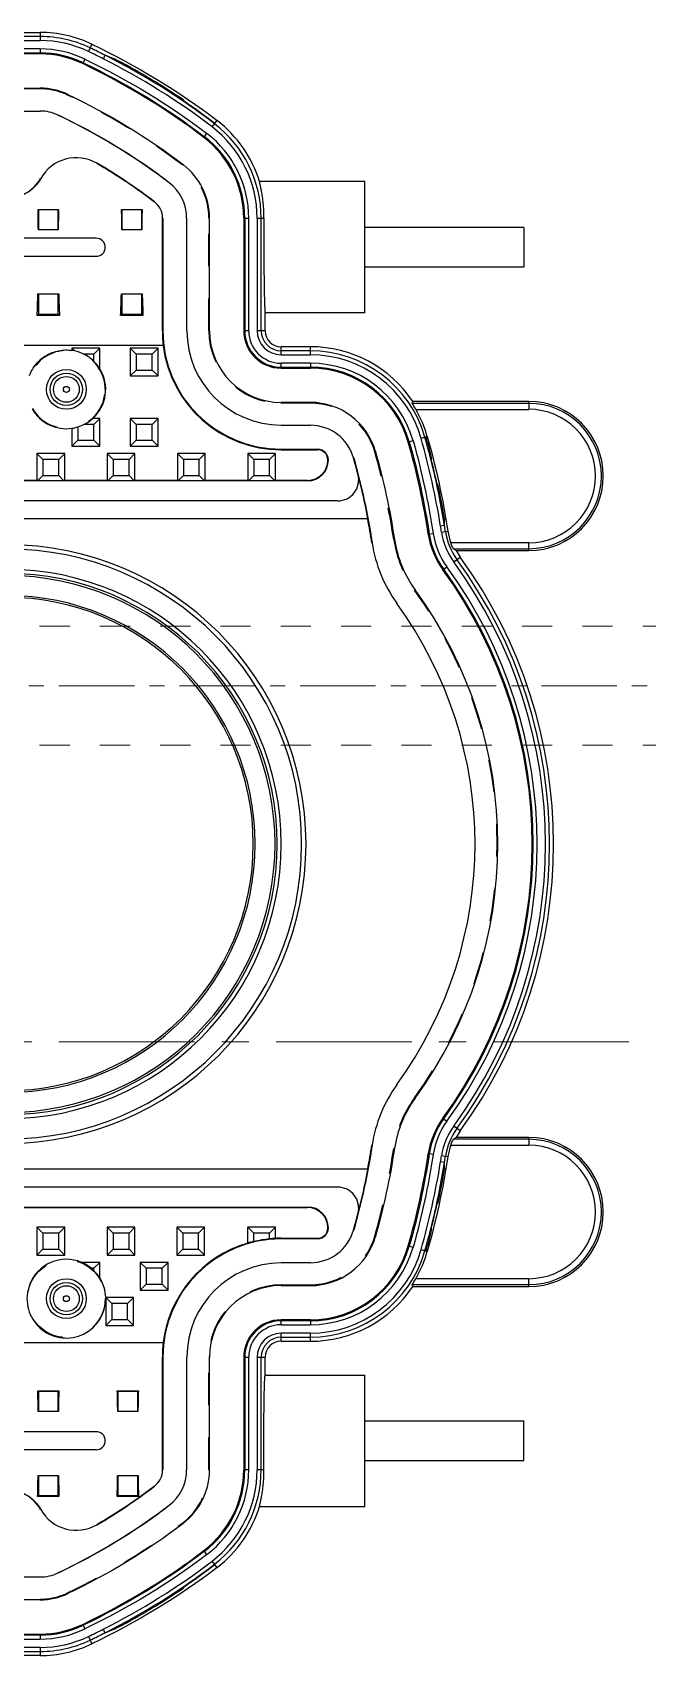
# Model space of a CAD drawing. Header units: millimetres. Extents: x -1495 to -116, y -3881 to 1305.
# Drawn here: x -627.4 to -596.3, y -1646.7 to -1564.7 of the extents above; entities that cross this region are included whole.
import ezdxf

# ---------------------------------------------------------------- set-up
doc = ezdxf.new("R2010")
doc.units = ezdxf.units.MM
doc.header["$LTSCALE"] = 16.335
doc.linetypes.add('CENTER', pattern=[0.6, 0.375, -0.075, 0.075, -0.075])
doc.linetypes.add('HIDDEN', pattern=[0.2, 0.1, -0.1])
doc.layers.get('0').update_dxf_attribs({"linetype": 'CONTINUOUS'})
doc.layers.add('center', color=1, linetype='CENTER', lineweight=9)
doc.layers.add('cool', color=153, linetype='HIDDEN', lineweight=9)
doc.layers.add('DEFAULT_2', color=8, linetype='HIDDEN')

msp = doc.modelspace()

# ---------------------------------------------------------------- linework, layer by layer
at = {"color": 7, "linetype": 'Continuous'}
for p, q in [((-665.844, -1564.69), (-626.963, -1564.69)), ((-626.963, -1564.69), (-626.963, -1565.097)), ((-626.963, -1564.896), (-665.844, -1564.896)), ((-665.844, -1565.097), (-626.963, -1565.097)), ((-626.963, -1565.523), (-665.844, -1565.523)), ((-626.963, -1565.523), (-626.963, -1565.773)), ((-624.348, -1565.286), (-624.525, -1565.653)), ((-665.844, -1565.724), (-626.963, -1565.724)), ((-626.963, -1565.773), (-665.844, -1565.773)), ((-624.71, -1566.037), (-624.819, -1566.262)), ((-623.688, -1565.842), (-623.779, -1566.022)), ((-665.844, -1567.504), (-626.963, -1567.504)), ((-626.963, -1567.504), (-626.963, -1567.539)), ((-625.569, -1567.821), (-625.585, -1567.853)), ((-665.844, -1568.654), (-626.962, -1568.661)), ((-626.962, -1568.647), (-626.962, -1568.661)), ((-619.745, -1568.135), (-619.722, -1568.1)), ((-626.065, -1568.851), (-626.071, -1568.864)), ((-618.278, -1569.462), (-618.03, -1569.139)), ((-618.69, -1569.996), (-618.538, -1569.798)), ((-626.943, -1572.055), (-626.929, -1572.063)), ((-624.098, -1571.278), (-624.109, -1571.296)), ((-619.765, -1571.394), (-619.744, -1571.366)), ((-620.449, -1572.282), (-620.44, -1572.271)), ((-610.569, -1572.227), (-615.876, -1572.227)), ((-610.569, -1578.86), (-610.569, -1572.227)), ((-627.059, -1573.656), (-627.074, -1573.641)), ((-627.059, -1573.656), (-627.059, -1574.655)), ((-626.054, -1573.656), (-627.059, -1573.656)), ((-626.054, -1573.656), (-626.04, -1573.641)), ((-626.054, -1574.655), (-626.054, -1573.656)), ((-622.838, -1573.656), (-622.853, -1573.641)), ((-622.838, -1573.656), (-622.838, -1574.655)), ((-621.833, -1573.656), (-622.838, -1573.656)), ((-621.833, -1573.656), (-621.819, -1573.641)), ((-621.833, -1574.655), (-621.833, -1573.656)), ((-621.191, -1573.246), (-621.183, -1573.236)), ((-620.781, -1574.072), (-620.771, -1574.072)), ((-620.771, -1574.072), (-620.771, -1579.765)), ((-619.565, -1574.074), (-619.565, -1579.765)), ((-619.565, -1574.074), (-619.551, -1574.074)), ((-618.443, -1574.076), (-618.408, -1574.076)), ((-618.408, -1579.765), (-618.408, -1574.076)), ((-616.678, -1574.079), (-616.678, -1579.765)), ((-616.678, -1574.079), (-616.428, -1574.079)), ((-616.629, -1574.079), (-616.629, -1579.765)), ((-616.428, -1579.765), (-616.428, -1574.079)), ((-616.001, -1574.081), (-616.001, -1579.765)), ((-616.001, -1574.081), (-615.657, -1574.081)), ((-615.8, -1579.765), (-615.8, -1574.081)), ((-602.529, -1574.539), (-610.569, -1574.539)), ((-602.529, -1574.539), (-602.529, -1576.549)), ((-624.137, -1575.087), (-650.769, -1575.087)), ((-626.054, -1574.655), (-627.059, -1574.655)), ((-624.137, -1575.082), (-624.137, -1575.087)), ((-621.833, -1574.655), (-622.838, -1574.655)), ((-624.137, -1576.006), (-650.769, -1576.006)), ((-624.137, -1576.001), (-624.137, -1576.006)), ((-602.529, -1576.549), (-610.569, -1576.549)), ((-627.084, -1577.895), (-626.03, -1577.895)), ((-627.059, -1577.92), (-627.084, -1577.895)), ((-627.059, -1577.92), (-627.059, -1578.925)), ((-626.054, -1577.92), (-627.059, -1577.92)), ((-626.054, -1577.92), (-626.03, -1577.895)), ((-626.054, -1578.925), (-626.054, -1577.92)), ((-622.863, -1577.895), (-621.809, -1577.895)), ((-622.838, -1577.92), (-622.863, -1577.895)), ((-622.838, -1577.92), (-622.838, -1578.925)), ((-621.833, -1577.92), (-622.838, -1577.92)), ((-621.833, -1577.92), (-621.809, -1577.895)), ((-621.833, -1578.925), (-621.833, -1577.92)), ((-627.059, -1578.925), (-627.12, -1578.986)), ((-625.993, -1578.986), (-627.12, -1578.986)), ((-627.059, -1578.925), (-626.054, -1578.925)), ((-626.054, -1578.925), (-625.993, -1578.986)), ((-622.838, -1578.925), (-622.899, -1578.986)), ((-621.772, -1578.986), (-622.899, -1578.986)), ((-622.838, -1578.925), (-621.833, -1578.925)), ((-621.833, -1578.925), (-621.772, -1578.986)), ((-615.594, -1579.765), (-615.594, -1578.86)), ((-610.569, -1578.86), (-615.594, -1578.86)), ((-620.771, -1579.765), (-620.793, -1579.765)), ((-619.551, -1579.765), (-619.565, -1579.765)), ((-618.408, -1579.765), (-618.443, -1579.765)), ((-616.428, -1579.765), (-616.678, -1579.765)), ((-615.594, -1579.765), (-616.001, -1579.765)), ((-650.769, -1580.485), (-620.756, -1580.485)), ((-625.359, -1580.64), (-625.359, -1580.753)), ((-623.952, -1580.64), (-625.359, -1580.64)), ((-625.215, -1580.783), (-625.359, -1580.64)), ((-624.253, -1580.941), (-624.774, -1580.941)), ((-624.253, -1580.941), (-623.952, -1580.64)), ((-624.253, -1581.31), (-624.253, -1580.941)), ((-623.952, -1581.677), (-623.952, -1580.64)), ((-622.415, -1580.64), (-622.415, -1582.047)), ((-621.008, -1580.64), (-622.415, -1580.64)), ((-622.114, -1580.941), (-622.415, -1580.64)), ((-622.114, -1580.941), (-622.114, -1581.745)), ((-621.31, -1580.941), (-622.114, -1580.941)), ((-621.31, -1580.941), (-621.008, -1580.64)), ((-621.31, -1581.745), (-621.31, -1580.941)), ((-621.008, -1582.047), (-621.008, -1580.64)), ((-614.79, -1580.976), (-614.79, -1580.569)), ((-613.315, -1580.569), (-614.79, -1580.569)), ((-613.315, -1580.775), (-614.79, -1580.775)), ((-614.79, -1580.976), (-613.315, -1580.976)), ((-613.315, -1580.569), (-613.315, -1580.976)), ((-622.114, -1581.745), (-622.415, -1582.047)), ((-622.114, -1581.745), (-621.31, -1581.745)), ((-621.31, -1581.745), (-621.008, -1582.047)), ((-614.79, -1581.652), (-614.79, -1581.402)), ((-613.313, -1581.402), (-614.79, -1581.402)), ((-614.79, -1581.603), (-613.313, -1581.603)), ((-614.79, -1581.652), (-613.313, -1581.652)), ((-613.313, -1581.402), (-613.313, -1581.652)), ((-622.415, -1582.047), (-621.008, -1582.047)), ((-614.79, -1583.418), (-614.79, -1583.383)), ((-613.311, -1583.383), (-614.79, -1583.383)), ((-613.311, -1583.383), (-613.311, -1583.418)), ((-602.278, -1583.43), (-608.166, -1583.43)), ((-602.278, -1583.333), (-608.137, -1583.333)), ((-602.278, -1583.333), (-602.278, -1583.732)), ((-623.952, -1584.193), (-624.305, -1584.193)), ((-624.253, -1584.494), (-623.952, -1584.193)), ((-623.952, -1585.6), (-623.952, -1584.193)), ((-622.415, -1584.193), (-622.415, -1585.6)), ((-621.008, -1584.193), (-622.415, -1584.193)), ((-622.114, -1584.494), (-622.415, -1584.193)), ((-621.31, -1584.494), (-621.008, -1584.193)), ((-621.008, -1585.6), (-621.008, -1584.193)), ((-607.988, -1583.732), (-602.278, -1583.732)), ((-625.359, -1584.69), (-625.359, -1585.6)), ((-625.057, -1584.615), (-625.057, -1585.298)), ((-624.253, -1584.494), (-624.757, -1584.494)), ((-624.253, -1585.298), (-624.253, -1584.494)), ((-622.114, -1584.494), (-622.114, -1585.298)), ((-621.31, -1584.494), (-622.114, -1584.494)), ((-621.31, -1585.298), (-621.31, -1584.494)), ((-614.79, -1584.54), (-614.79, -1584.526)), ((-614.79, -1584.54), (-613.309, -1584.54)), ((-613.309, -1584.526), (-613.309, -1584.54)), ((-607.405, -1585.11), (-607.715, -1585.199)), ((-627.136, -1585.969), (-627.136, -1587.323)), ((-625.729, -1585.969), (-627.136, -1585.969)), ((-626.834, -1586.271), (-627.136, -1585.969)), ((-626.03, -1586.271), (-625.729, -1585.969)), ((-625.729, -1587.323), (-625.729, -1585.969)), ((-625.057, -1585.298), (-625.359, -1585.6)), ((-625.359, -1585.6), (-623.952, -1585.6)), ((-625.057, -1585.298), (-624.253, -1585.298)), ((-624.253, -1585.298), (-623.952, -1585.6)), ((-623.582, -1585.969), (-623.582, -1587.323)), ((-622.175, -1585.969), (-623.582, -1585.969)), ((-623.281, -1586.271), (-623.582, -1585.969)), ((-622.477, -1586.271), (-622.175, -1585.969)), ((-622.114, -1585.298), (-622.415, -1585.6)), ((-622.415, -1585.6), (-621.008, -1585.6)), ((-622.175, -1587.323), (-622.175, -1585.969)), ((-622.114, -1585.298), (-621.31, -1585.298)), ((-621.31, -1585.298), (-621.008, -1585.6)), ((-620.029, -1585.969), (-620.029, -1587.323)), ((-618.622, -1585.969), (-620.029, -1585.969)), ((-619.728, -1586.271), (-620.029, -1585.969)), ((-618.924, -1586.271), (-618.622, -1585.969)), ((-618.622, -1587.323), (-618.622, -1585.969)), ((-616.476, -1585.969), (-616.476, -1587.323)), ((-615.069, -1585.969), (-616.476, -1585.969)), ((-616.174, -1586.271), (-616.476, -1585.969)), ((-615.37, -1586.271), (-615.069, -1585.969)), ((-615.069, -1587.323), (-615.069, -1585.969)), ((-614.79, -1585.774), (-614.79, -1585.746)), ((-614.79, -1585.746), (-612.952, -1585.746)), ((-614.79, -1585.774), (-612.952, -1585.774)), ((-612.952, -1585.746), (-612.952, -1585.774)), ((-610.025, -1585.864), (-610.058, -1585.873)), ((-608.123, -1585.318), (-608.363, -1585.387)), ((-626.834, -1586.271), (-626.834, -1587.075)), ((-626.03, -1586.271), (-626.834, -1586.271)), ((-626.03, -1587.075), (-626.03, -1586.271)), ((-623.281, -1586.271), (-623.281, -1587.075)), ((-622.477, -1586.271), (-623.281, -1586.271)), ((-622.477, -1587.075), (-622.477, -1586.271)), ((-619.728, -1586.271), (-619.728, -1587.075)), ((-618.924, -1586.271), (-619.728, -1586.271)), ((-618.924, -1587.075), (-618.924, -1586.271)), ((-616.174, -1586.271), (-616.174, -1587.075)), ((-615.37, -1586.271), (-616.174, -1586.271)), ((-615.37, -1587.075), (-615.37, -1586.271)), ((-612.429, -1586.297), (-612.401, -1586.297)), ((-611.122, -1586.178), (-611.135, -1586.182)), ((-607.169, -1586.229), (-607.209, -1586.239)), ((-613.455, -1587.351), (-662.829, -1587.351)), ((-627.136, -1587.323), (-629.282, -1587.323)), ((-627.084, -1587.325), (-627.136, -1587.323)), ((-626.834, -1587.075), (-627.084, -1587.325)), ((-627.084, -1587.325), (-625.78, -1587.325)), ((-626.834, -1587.075), (-626.03, -1587.075)), ((-626.03, -1587.075), (-625.78, -1587.325)), ((-625.729, -1587.323), (-625.78, -1587.325)), ((-623.582, -1587.323), (-625.729, -1587.323)), ((-623.531, -1587.325), (-623.582, -1587.323)), ((-623.281, -1587.075), (-623.531, -1587.325)), ((-623.531, -1587.325), (-622.227, -1587.325)), ((-623.281, -1587.075), (-622.477, -1587.075)), ((-622.477, -1587.075), (-622.227, -1587.325)), ((-622.175, -1587.323), (-622.227, -1587.325)), ((-620.029, -1587.323), (-622.175, -1587.323)), ((-619.977, -1587.325), (-620.029, -1587.323)), ((-619.728, -1587.075), (-619.977, -1587.325)), ((-619.977, -1587.325), (-618.674, -1587.325)), ((-619.728, -1587.075), (-618.924, -1587.075)), ((-618.924, -1587.075), (-618.674, -1587.325)), ((-618.622, -1587.323), (-618.674, -1587.325)), ((-616.476, -1587.323), (-618.622, -1587.323)), ((-616.424, -1587.325), (-616.476, -1587.323)), ((-616.174, -1587.075), (-616.424, -1587.325)), ((-616.424, -1587.325), (-615.121, -1587.325)), ((-616.174, -1587.075), (-615.37, -1587.075)), ((-615.37, -1587.075), (-615.121, -1587.325)), ((-615.069, -1587.323), (-615.121, -1587.325)), ((-613.455, -1587.323), (-615.069, -1587.323)), ((-613.455, -1587.323), (-613.455, -1587.351)), ((-610.903, -1587.042), (-610.897, -1587.04)), ((-606.868, -1587.516), (-606.909, -1587.524)), ((-611.925, -1588.363), (-662.829, -1588.363)), ((-611.925, -1588.356), (-611.925, -1588.363)), ((-610.415, -1589.263), (-662.829, -1589.263)), ((-610.412, -1589.256), (-610.412, -1589.263)), ((-607.354, -1590.047), (-607.106, -1590.009)), ((-606.537, -1589.595), (-606.735, -1589.627)), ((-606.685, -1589.945), (-606.366, -1589.896)), ((-610.208, -1590.484), (-610.194, -1590.482)), ((-609.099, -1590.315), (-609.064, -1590.31)), ((-602.278, -1590.471), (-606.22, -1590.471)), ((-606.087, -1590.773), (-602.278, -1590.773)), ((-605.949, -1590.87), (-602.278, -1590.87)), ((-602.278, -1590.87), (-602.278, -1590.471)), ((-606.616, -1591.837), (-606.414, -1591.69)), ((-606.069, -1591.439), (-605.74, -1591.199)), ((-608.043, -1592.877), (-608.015, -1592.856)), ((-608.95, -1593.537), (-608.939, -1593.529)), ((-608.939, -1617.859), (-608.95, -1617.851)), ((-608.043, -1618.511), (-608.015, -1618.532)), ((-606.616, -1619.551), (-606.414, -1619.698)), ((-605.74, -1620.188), (-606.069, -1619.949)), ((-610.194, -1620.905), (-610.208, -1620.903)), ((-609.064, -1621.078), (-609.099, -1621.073)), ((-606.22, -1620.917), (-602.278, -1620.917)), ((-602.278, -1620.615), (-606.087, -1620.615)), ((-602.278, -1620.518), (-605.949, -1620.518)), ((-602.278, -1620.518), (-602.278, -1620.917)), ((-607.106, -1621.378), (-607.354, -1621.34)), ((-606.537, -1621.793), (-606.735, -1621.761)), ((-606.366, -1621.492), (-606.685, -1621.443)), ((-610.409, -1622.131), (-662.829, -1622.131)), ((-610.412, -1622.131), (-610.412, -1622.124)), ((-611.925, -1623.031), (-662.829, -1623.031)), ((-611.925, -1623.024), (-611.925, -1623.031)), ((-662.829, -1624.036), (-613.455, -1624.036)), ((-662.829, -1624.064), (-613.455, -1624.064)), ((-613.455, -1624.036), (-613.455, -1624.064)), ((-610.897, -1624.347), (-610.903, -1624.346)), ((-606.868, -1623.872), (-606.909, -1623.863)), ((-627.136, -1625.055), (-627.136, -1626.462)), ((-625.729, -1625.055), (-627.136, -1625.055)), ((-626.834, -1625.356), (-627.136, -1625.055)), ((-626.834, -1625.356), (-626.834, -1626.16)), ((-626.03, -1625.356), (-626.834, -1625.356)), ((-626.03, -1625.356), (-625.729, -1625.055)), ((-626.03, -1626.16), (-626.03, -1625.356)), ((-625.729, -1626.462), (-625.729, -1625.055)), ((-623.582, -1625.055), (-623.582, -1626.462)), ((-622.175, -1625.055), (-623.582, -1625.055)), ((-623.281, -1625.356), (-623.582, -1625.055)), ((-623.281, -1625.356), (-623.281, -1626.16)), ((-622.477, -1625.356), (-623.281, -1625.356)), ((-622.477, -1625.356), (-622.175, -1625.055)), ((-622.477, -1626.16), (-622.477, -1625.356)), ((-622.175, -1626.462), (-622.175, -1625.055)), ((-620.065, -1625.055), (-620.065, -1626.462)), ((-618.658, -1625.055), (-620.065, -1625.055)), ((-619.763, -1625.356), (-620.065, -1625.055)), ((-619.763, -1625.356), (-619.763, -1626.16)), ((-618.959, -1625.356), (-619.763, -1625.356)), ((-618.959, -1625.356), (-618.658, -1625.055)), ((-618.959, -1626.16), (-618.959, -1625.356)), ((-618.658, -1626.462), (-618.658, -1625.055)), ((-615.069, -1625.055), (-616.476, -1625.055)), ((-616.476, -1625.855), (-616.476, -1625.055)), ((-616.174, -1625.356), (-616.476, -1625.055)), ((-615.37, -1625.356), (-616.174, -1625.356)), ((-616.174, -1625.783), (-616.174, -1625.356)), ((-615.37, -1625.356), (-615.069, -1625.055)), ((-615.37, -1625.649), (-615.37, -1625.356)), ((-615.069, -1625.62), (-615.069, -1625.055)), ((-612.401, -1625.09), (-612.429, -1625.09)), ((-611.135, -1625.206), (-611.122, -1625.21)), ((-607.169, -1625.159), (-607.209, -1625.148)), ((-626.834, -1626.16), (-627.136, -1626.462)), ((-626.834, -1626.16), (-626.03, -1626.16)), ((-626.03, -1626.16), (-625.729, -1626.462)), ((-623.281, -1626.16), (-623.582, -1626.462)), ((-623.281, -1626.16), (-622.477, -1626.16)), ((-622.477, -1626.16), (-622.175, -1626.462)), ((-619.763, -1626.16), (-620.065, -1626.462)), ((-619.763, -1626.16), (-618.959, -1626.16)), ((-618.959, -1626.16), (-618.658, -1626.462)), ((-614.79, -1625.614), (-612.952, -1625.614)), ((-614.79, -1625.642), (-614.79, -1625.614)), ((-612.952, -1625.642), (-614.79, -1625.642)), ((-612.952, -1625.614), (-612.952, -1625.642)), ((-610.058, -1625.514), (-610.025, -1625.524)), ((-608.363, -1626.001), (-608.123, -1626.07)), ((-607.715, -1626.189), (-607.405, -1626.277)), ((-627.136, -1626.462), (-625.729, -1626.462)), ((-623.952, -1626.831), (-624.876, -1626.831)), ((-624.253, -1627.133), (-623.952, -1626.831)), ((-623.952, -1627.621), (-623.952, -1626.831)), ((-623.582, -1626.462), (-622.175, -1626.462)), ((-621.913, -1626.831), (-621.913, -1628.238)), ((-620.506, -1626.831), (-621.913, -1626.831)), ((-621.611, -1627.133), (-621.913, -1626.831)), ((-620.807, -1627.133), (-620.506, -1626.831)), ((-620.506, -1628.238), (-620.506, -1626.831)), ((-620.065, -1626.462), (-618.658, -1626.462)), ((-614.79, -1626.862), (-614.79, -1626.848)), ((-613.309, -1626.862), (-614.79, -1626.862)), ((-613.309, -1626.848), (-613.309, -1626.862)), ((-624.253, -1627.133), (-624.388, -1627.133)), ((-624.253, -1627.254), (-624.253, -1627.133)), ((-621.611, -1627.133), (-621.611, -1627.937)), ((-620.807, -1627.133), (-621.611, -1627.133)), ((-620.807, -1627.937), (-620.807, -1627.133)), ((-602.278, -1627.656), (-607.988, -1627.656)), ((-602.278, -1628.055), (-602.278, -1627.656)), ((-622.247, -1628.608), (-623.655, -1628.607)), ((-623.654, -1628.608), (-623.654, -1630.015)), ((-623.352, -1628.909), (-623.654, -1628.608)), ((-622.548, -1628.909), (-622.247, -1628.608)), ((-622.247, -1630.015), (-622.247, -1628.608)), ((-621.611, -1627.937), (-621.913, -1628.238)), ((-621.913, -1628.238), (-620.506, -1628.238)), ((-621.611, -1627.937), (-620.807, -1627.937)), ((-620.807, -1627.937), (-620.506, -1628.238)), ((-614.79, -1628.005), (-614.79, -1627.97)), ((-614.79, -1628.005), (-613.311, -1628.005)), ((-613.311, -1627.97), (-613.311, -1628.005)), ((-608.166, -1627.958), (-602.278, -1627.958)), ((-608.137, -1628.055), (-602.278, -1628.055)), ((-623.352, -1628.909), (-623.352, -1629.713)), ((-622.548, -1628.909), (-623.352, -1628.909)), ((-622.548, -1629.713), (-622.548, -1628.909)), ((-623.352, -1629.713), (-623.654, -1630.015)), ((-623.654, -1630.015), (-622.247, -1630.015)), ((-623.352, -1629.713), (-622.548, -1629.713)), ((-622.548, -1629.713), (-622.247, -1630.015)), ((-613.313, -1629.735), (-614.79, -1629.735)), ((-614.79, -1629.986), (-614.79, -1629.735)), ((-613.313, -1629.785), (-614.79, -1629.785)), ((-614.79, -1629.986), (-613.313, -1629.986)), ((-613.313, -1629.735), (-613.313, -1629.986)), ((-620.756, -1630.903), (-650.769, -1630.903)), ((-613.315, -1630.412), (-614.79, -1630.412)), ((-614.79, -1630.819), (-614.79, -1630.412)), ((-614.79, -1630.613), (-613.315, -1630.613)), ((-614.79, -1630.819), (-613.315, -1630.819)), ((-613.315, -1630.412), (-613.315, -1630.819)), ((-620.793, -1631.623), (-620.771, -1631.623)), ((-620.771, -1631.623), (-620.771, -1637.316)), ((-619.565, -1631.623), (-619.551, -1631.623)), ((-619.565, -1631.623), (-619.565, -1637.314)), ((-618.443, -1631.623), (-618.408, -1631.623)), ((-618.408, -1637.312), (-618.408, -1631.623)), ((-616.678, -1631.623), (-616.428, -1631.623)), ((-616.678, -1631.623), (-616.678, -1637.309)), ((-616.629, -1631.623), (-616.629, -1637.309)), ((-616.428, -1637.309), (-616.428, -1631.623)), ((-616.001, -1631.623), (-615.594, -1631.623)), ((-616.001, -1631.623), (-616.001, -1637.307)), ((-615.8, -1637.307), (-615.8, -1631.623)), ((-615.594, -1632.527), (-615.594, -1631.623)), ((-615.594, -1632.527), (-610.569, -1632.527)), ((-610.569, -1639.16), (-610.569, -1632.527)), ((-627.089, -1633.321), (-626.025, -1633.321)), ((-627.059, -1633.35), (-627.089, -1633.321)), ((-627.059, -1633.35), (-627.059, -1634.355)), ((-626.054, -1633.35), (-627.059, -1633.35)), ((-626.054, -1633.35), (-626.025, -1633.321)), ((-626.054, -1634.355), (-626.054, -1633.35)), ((-623.069, -1633.321), (-622.005, -1633.321)), ((-623.039, -1633.35), (-623.069, -1633.321)), ((-623.039, -1633.35), (-623.039, -1634.355)), ((-622.034, -1633.35), (-623.039, -1633.35)), ((-622.034, -1633.35), (-622.005, -1633.321)), ((-622.034, -1634.355), (-622.034, -1633.35)), ((-627.059, -1634.355), (-627.066, -1634.362)), ((-626.047, -1634.362), (-627.066, -1634.362)), ((-626.054, -1634.355), (-626.047, -1634.362)), ((-623.039, -1634.355), (-623.046, -1634.362)), ((-622.027, -1634.362), (-623.046, -1634.362)), ((-622.034, -1634.355), (-622.027, -1634.362)), ((-610.569, -1634.839), (-602.529, -1634.839)), ((-602.529, -1636.849), (-602.529, -1634.839)), ((-624.137, -1635.387), (-650.769, -1635.387)), ((-624.137, -1635.382), (-624.137, -1635.387)), ((-624.137, -1636.306), (-650.769, -1636.306)), ((-624.137, -1636.301), (-624.137, -1636.306)), ((-610.569, -1636.849), (-602.529, -1636.849)), ((-627.059, -1637.614), (-627.071, -1637.602)), ((-626.054, -1637.614), (-627.059, -1637.614)), ((-627.059, -1637.614), (-627.059, -1638.619)), ((-626.054, -1637.614), (-626.043, -1637.602)), ((-626.054, -1638.619), (-626.054, -1637.614)), ((-623.039, -1637.614), (-623.051, -1637.602)), ((-622.034, -1637.614), (-623.039, -1637.614)), ((-623.039, -1637.614), (-623.039, -1638.619)), ((-622.034, -1637.614), (-622.023, -1637.602)), ((-622.034, -1638.619), (-622.034, -1637.614)), ((-620.771, -1637.316), (-620.781, -1637.316)), ((-619.551, -1637.314), (-619.565, -1637.314)), ((-618.408, -1637.312), (-618.443, -1637.312)), ((-616.428, -1637.309), (-616.678, -1637.309)), ((-615.657, -1637.307), (-616.001, -1637.307)), ((-621.183, -1638.152), (-621.191, -1638.142)), ((-627.059, -1638.619), (-627.097, -1638.656)), ((-626.017, -1638.656), (-627.097, -1638.656)), ((-627.059, -1638.619), (-626.054, -1638.619)), ((-626.929, -1639.325), (-626.943, -1639.333)), ((-626.054, -1638.619), (-626.017, -1638.656)), ((-623.039, -1638.619), (-623.077, -1638.656)), ((-621.997, -1638.656), (-623.077, -1638.656)), ((-623.039, -1638.619), (-622.034, -1638.619)), ((-622.034, -1638.619), (-621.997, -1638.656)), ((-620.44, -1639.117), (-620.449, -1639.106)), ((-615.876, -1639.16), (-610.569, -1639.16)), ((-624.109, -1640.092), (-624.098, -1640.11)), ((-619.744, -1640.022), (-619.765, -1639.994)), ((-618.538, -1641.59), (-618.69, -1641.391)), ((-626.071, -1642.524), (-626.065, -1642.536)), ((-618.03, -1642.249), (-618.278, -1641.926)), ((-626.962, -1642.741), (-665.844, -1642.741)), ((-626.962, -1642.727), (-626.962, -1642.741)), ((-619.722, -1643.287), (-619.745, -1643.253)), ((-626.963, -1643.884), (-665.844, -1643.884)), ((-626.963, -1643.849), (-626.963, -1643.884)), ((-625.585, -1643.535), (-625.569, -1643.566)), ((-665.844, -1645.614), (-626.963, -1645.614)), ((-626.963, -1645.664), (-665.844, -1645.664)), ((-665.844, -1645.865), (-626.963, -1645.865)), ((-626.963, -1645.614), (-626.963, -1645.865)), ((-624.819, -1645.126), (-624.71, -1645.351)), ((-624.525, -1645.735), (-624.348, -1646.102)), ((-623.688, -1645.545), (-623.779, -1645.366)), ((-626.963, -1646.291), (-665.844, -1646.291)), ((-665.844, -1646.492), (-626.963, -1646.492)), ((-626.963, -1646.698), (-665.844, -1646.698)), ((-626.963, -1646.291), (-626.963, -1646.698))]:
    msp.add_line(p, q, dxfattribs=at)
for centre, radius in [((-625.644, -1582.722), 1.005), ((-625.644, -1582.722), 0.821), ((-625.644, -1582.722), 0.653), ((-625.644, -1582.722), 0.151), ((-625.644, -1628.666), 1.005), ((-625.644, -1628.666), 0.821), ((-625.644, -1628.666), 0.653), ((-625.644, -1628.666), 0.151)]:
    msp.add_circle(centre, radius, dxfattribs=at)
for centre, radius, start, end in [((-626.963, -1570.72), 6.03, 64.30256, 90), ((-626.963, -1570.72), 5.824, 64.30256, 90), ((-626.963, -1570.72), 5.623, 64.30256, 90), ((-626.963, -1570.72), 5.197, 64.31454, 90), ((-641.815, -1601.586), 40.077, 63.10795, 64.30375), ((-626.963, -1570.72), 4.996, 64.31454, 90), ((-626.963, -1570.72), 4.946, 64.31454, 90), ((-641.815, -1601.585), 39.875, 63.10792, 64.30376), ((-638.936, -1603.312), 40.453, 66.84923, 67.85603), ((-639.875, -1597.964), 36.027, 55.98712, 62.12764), ((-626.963, -1570.72), 3.216, 64.32843, 90), ((-626.962, -1570.72), 2.059, 64.30104, 90), ((-638.14, -1595.34), 32.84, 52.4929, 55.9352), ((-621.825, -1574.081), 5.824, 0, 52.48281), ((-621.825, -1574.081), 6.025, 0, 52.47867), ((-621.825, -1574.081), 6.231, 17.30619, 52.4772), ((-621.825, -1574.079), 5.147, 0, 52.47102), ((-621.825, -1574.079), 5.197, 0, 52.47741), ((-621.825, -1574.079), 5.398, 0, 52.47091), ((-628.659, -1571.105), 1.961, 164.13494, 331.03342), ((-625.142, -1573.066), 2.049, 59.72898, 150.69302), ((-621.825, -1574.076), 3.417, 0, 52.47854), ((-621.825, -1574.074), 2.26, 0, 52.47343), ((-621.824, -1574.074), 1.043, 0.10118, 52.60398), ((-624.137, -1575.544), 0.457, 270, 90), ((-614.568, -1579.809), 6.225, 179.59513, 186.23554), ((-614.79, -1579.765), 5.981, 180, 270), ((-614.79, -1579.765), 4.761, 180, 270), ((-614.79, -1579.765), 3.618, 180, 270), ((-614.79, -1579.765), 1.888, 180, 270), ((-614.79, -1579.765), 1.838, 180, 270), ((-614.79, -1579.765), 1.637, 180, 270), ((-614.79, -1579.765), 1.211, 180, 270), ((-614.79, -1579.765), 1.01, 180, 270), ((-614.79, -1579.765), 0.804, 180, 270), ((-625.644, -1582.722), 1.982, 45.4398, 63.96177), ((-614.79, -1579.765), 6.009, 186.88309, 270), ((-613.315, -1586.8), 6.231, 33.81076, 90), ((-613.315, -1586.8), 6.025, 15.95307, 90), ((-613.315, -1586.8), 5.824, 15.94585, 90), ((-625.644, -1582.722), 1.989, 312.31545, 31.70549), ((-613.313, -1586.8), 5.398, 15.94253, 90), ((-613.313, -1586.8), 5.197, 15.93499, 90), ((-613.313, -1586.8), 5.147, 15.93806, 90), ((-613.311, -1586.8), 3.417, 15.90021, 90), ((-602.278, -1587.101), 3.769, 270, 90), ((-602.278, -1587.101), 3.671, 270, 90), ((-625.644, -1582.722), 1.989, 209.6527, 278.24412), ((-613.315, -1586.8), 6.147, 15.9539, 29.94488), ((-602.278, -1587.101), 3.37, 270, 90), ((-625.644, -1582.722), 1.982, 287.21874, 296.59653), ((-613.309, -1586.8), 2.26, 15.88075, 90), ((-642.436, -1595.122), 36.371, 14.15208, 15.94901), ((-612.952, -1586.297), 0.551, 0, 90), ((-612.952, -1586.297), 0.523, 0, 90), ((-613.455, -1586.297), 1.054, 270, 0), ((-613.455, -1586.297), 1.026, 270, 0), ((-642.27, -1595.033), 32.369, 14.29289, 15.87081), ((-644.04, -1595.525), 37.983, 12.15918, 14.14993), ((-611.925, -1587.302), 1.054, 270, 14.29341), ((-644.806, -1595.659), 34.987, 10.54453, 14.26054), ((-646.248, -1595.996), 40.283, 9.55826, 12.15248), ((-648.153, -1596.3), 38.389, 8.71369, 10.56237), ((-651.214, -1587.541), 44.725, 357.36809, 357.73727), ((-603.303, -1589.425), 4.099, 188.74188, 216.06259), ((-603.303, -1589.425), 4.049, 188.74188, 216.06259), ((-603.303, -1589.425), 3.848, 188.74188, 216.06259), ((-648.351, -1596.358), 42.157, 8.74938, 9.18733), ((-603.303, -1589.424), 3.422, 188.74843, 216.0628), ((-648.353, -1596.358), 42.36, 8.74937, 9.1873), ((-603.303, -1589.424), 3.221, 188.74843, 216.0628), ((-603.303, -1589.424), 3.099, 188.74843, 199.73846), ((-628.659, -1605.694), 15.127, 270, 90), ((-628.659, -1605.694), 14.906, 270, 90), ((-603.303, -1589.425), 6.972, 188.72447, 216.06198), ((-603.303, -1589.425), 5.829, 188.73195, 216.06224), ((-603.303, -1589.424), 3.015, 208.65209, 216.0628), ((-625.644, -1605.694), 23.789, 323.93741, 36.06259), ((-625.644, -1605.694), 24.216, 323.9372, 36.0628), ((-625.644, -1605.694), 24.416, 323.9372, 36.0628), ((-625.644, -1605.694), 24.622, 323.9372, 36.0628), ((-628.659, -1605.694), 13.874, 270, 90), ((-628.659, -1605.694), 13.673, 270, 90), ((-628.659, -1605.694), 13.561, 270, 90), ((-625.644, -1605.694), 23.539, 323.93741, 36.06259), ((-625.644, -1605.694), 23.588, 323.93741, 36.06259), ((-628.659, -1605.694), 12.556, 270, 90), ((-628.659, -1605.694), 12.462, 270, 90), ((-625.644, -1605.694), 21.808, 323.93776, 36.06224), ((-625.644, -1605.694), 20.651, 323.93802, 36.06198), ((-603.303, -1621.963), 6.972, 143.93802, 171.27553), ((-603.303, -1621.963), 5.829, 143.93776, 171.26805), ((-603.303, -1621.963), 4.099, 143.93741, 171.25812), ((-603.303, -1621.963), 4.049, 143.93741, 171.25812), ((-603.303, -1621.963), 3.848, 143.93741, 171.25812), ((-603.303, -1621.963), 3.422, 143.9372, 171.25157), ((-603.303, -1621.963), 3.221, 143.9372, 171.25157), ((-603.303, -1621.963), 3.015, 143.9372, 151.34791), ((-648.152, -1615.088), 38.387, 349.4373, 351.28598), ((-603.303, -1621.963), 3.099, 160.26154, 171.25157), ((-602.278, -1624.286), 3.769, 270, 90), ((-602.278, -1624.286), 3.671, 270, 90), ((-602.278, -1624.286), 3.37, 270, 90), ((-646.248, -1615.392), 40.283, 347.84753, 350.44174), ((-648.356, -1615.029), 42.161, 350.81257, 351.25048), ((-648.358, -1615.029), 42.365, 350.81259, 351.25048), ((-651.215, -1623.847), 44.725, 2.26277, 2.63194), ((-644.815, -1615.727), 34.997, 345.73883, 349.45483), ((-611.925, -1624.085), 1.054, 345.70482, 90), ((-613.455, -1625.09), 1.054, 0, 90), ((-613.455, -1625.09), 1.026, 0, 90), ((-642.272, -1616.354), 32.37, 344.12807, 345.706), ((-644.04, -1615.863), 37.983, 345.85006, 347.84083), ((-613.309, -1624.588), 2.26, 270, 344.11718), ((-612.952, -1625.09), 0.551, 270, 0), ((-612.952, -1625.09), 0.523, 270, 0), ((-642.436, -1616.266), 36.371, 344.05114, 345.84791), ((-614.79, -1631.623), 5.981, 90, 180), ((-614.79, -1631.623), 6.009, 106.29196, 173.11691), ((-614.79, -1631.623), 6.002, 95.54764, 103.33401), ((-614.79, -1631.623), 6.009, 90, 92.6587), ((-613.315, -1624.588), 5.824, 270, 344.05415), ((-613.313, -1624.588), 5.147, 270, 344.0584), ((-613.313, -1624.588), 5.197, 270, 344.06501), ((-613.313, -1624.588), 5.398, 270, 344.05747), ((-613.311, -1624.588), 3.417, 270, 344.09979), ((-625.644, -1628.666), 1.989, 67.26813, 159.32503), ((-614.79, -1631.623), 4.761, 90, 180), ((-613.315, -1624.588), 6.025, 270, 344.04693), ((-613.315, -1624.588), 6.147, 330.05512, 344.0461), ((-625.644, -1628.666), 1.982, 45.4398, 50.66689), ((-625.644, -1628.666), 1.989, 167.58675, 0.15055), ((-614.79, -1631.623), 3.618, 90, 180), ((-613.315, -1624.588), 6.231, 270, 326.18924), ((-614.79, -1631.623), 1.888, 90, 180), ((-614.79, -1631.623), 1.838, 90, 180), ((-614.79, -1631.623), 1.637, 90, 180), ((-614.599, -1631.577), 6.194, 173.74764, 180.4217), ((-614.79, -1631.623), 1.211, 90, 180), ((-614.79, -1631.623), 1.01, 90, 180), ((-614.79, -1631.623), 0.804, 90, 180), ((-624.137, -1635.844), 0.457, 270, 90), ((-621.824, -1637.314), 1.043, 307.39602, 359.89882), ((-621.825, -1637.314), 2.26, 307.52364, 0), ((-621.825, -1637.312), 3.417, 307.52146, 0), ((-621.825, -1637.309), 5.147, 307.52586, 360), ((-621.825, -1637.309), 5.197, 307.52279, 0), ((-621.825, -1637.309), 5.398, 307.5291, 360), ((-621.825, -1637.307), 5.824, 307.51719, 0), ((-621.825, -1637.307), 6.025, 307.52133, 0), ((-628.659, -1640.283), 1.961, 28.96658, 195.86506), ((-625.142, -1638.322), 2.049, 209.30505, 300.27205), ((-621.825, -1637.307), 6.231, 307.52236, 342.69381), ((-626.962, -1640.668), 2.059, 270, 295.66114), ((-638.142, -1616.045), 32.844, 304.06501, 307.50678), ((-639.875, -1613.424), 36.027, 297.87236, 304.0129), ((-626.963, -1640.668), 3.216, 270, 295.67157), ((-626.963, -1640.668), 4.946, 270, 295.68546), ((-626.963, -1640.668), 4.996, 270, 295.68546), ((-626.963, -1640.668), 5.197, 270, 295.68546), ((-626.963, -1640.668), 5.623, 270, 295.69744), ((-641.813, -1609.806), 39.871, 295.69611, 296.89205), ((-641.814, -1609.805), 40.074, 295.69611, 296.89202), ((-638.937, -1608.073), 40.456, 292.14402, 293.15074), ((-626.963, -1640.668), 5.824, 270, 295.69744), ((-626.963, -1640.668), 6.03, 270, 295.69744)]:
    msp.add_arc(centre, radius, start, end, dxfattribs=at)
for centre, major_axis, ratio, start_param, end_param in [((-627.386, -1575.544), (0, 5.779), 0.057143, -1.416383, -1.235305), ((-625.728, -1575.544), (0, 5.779), 0.057143, 1.235305, 1.416383), ((-623.165, -1575.544), (0, 5.779), 0.057143, -1.416383, -1.235305), ((-621.507, -1575.544), (0, 5.779), 0.057143, 1.235305, 1.416383), ((-620.82, -1575.544), (0, 5.779), 0.006981, -2.389755, -1.313275), ((-627.386, -1575.544), (0, 5.779), 0.057143, -2.208806, -1.989811), ((-625.728, -1575.544), (0, 5.779), 0.057143, -4.293375, -4.074379), ((-623.165, -1575.544), (0, 5.779), 0.057143, -2.208806, -1.989811), ((-621.507, -1575.544), (0, 5.779), 0.057143, -4.293375, -4.074379), ((-625.691, -1582.722), (1.997, 0), 0.999729, 1.330523, 1.403907), ((-625.644, -1582.677), (0, 1.942), 0.999729, -0.464778, -0.222688), ((-625.599, -1582.722), (1.951, 0), 0.999729, 0.565719, 0.809794), ((-613.315, -1579.12), (0, 9.601), 0.600088, -2.036408, -2.025066), ((-625.644, -1582.675), (0, 2.024), 0.999729, -2.687708, -2.418583), ((-625.691, -1582.722), (1.997, 0), 0.999729, -1.403907, -1.248118), ((-603.303, -1580.158), (0, 11.584), 0.600088, -3.553623, -3.532055), ((-603.303, -1631.23), (0, 11.584), 0.600088, 0.390463, 0.412031), ((-614.929, -1631.623), (5.973, 0), 0.999729, 1.780811, 1.832732), ((-614.65, -1631.623), (6.019, 0), 0.999729, 1.640435, 1.690759), ((-625.644, -1628.621), (0, 1.947), 0.999729, -0.701378, -0.405837), ((-625.599, -1628.666), (1.951, 0), 0.999729, 0.565719, 0.809794), ((-613.315, -1632.268), (0, 9.601), 0.600088, -1.116527, -1.105185), ((-620.82, -1635.844), (0, 5.779), 0.006981, -1.828318, -0.751838), ((-627.386, -1635.844), (0, 5.779), 0.057143, -1.311441, -1.118917), ((-625.728, -1635.844), (0, 5.779), 0.057143, 1.118917, 1.311441), ((-623.366, -1635.844), (0, 5.779), 0.057143, -1.311441, -1.118917), ((-621.708, -1635.844), (0, 5.779), 0.057143, 1.118917, 1.311441), ((-627.386, -1635.844), (0, 5.779), 0.057143, -2.079112, -1.879916), ((-625.728, -1635.844), (0, 5.779), 0.057143, -4.403269, -4.204073), ((-623.366, -1635.844), (0, 5.779), 0.057143, -2.079112, -1.879916), ((-621.708, -1635.844), (0, 5.779), 0.057143, -4.403269, -4.204073)]:
    msp.add_ellipse(centre, major_axis=major_axis, ratio=ratio, start_param=start_param, end_param=end_param, dxfattribs=at)
for points in [[(-624.348, -1565.286), (-622.126, -1566.356), (-619.986, -1567.637), (-618.03, -1569.139)], [(-618.69, -1569.997), (-620.587, -1568.54), (-622.663, -1567.299), (-624.819, -1566.262)], [(-624.798, -1566.218), (-622.639, -1567.256), (-620.56, -1568.499), (-618.66, -1569.958)], [(-624.71, -1566.037), (-622.539, -1567.081), (-620.448, -1568.331), (-618.537, -1569.799)], [(-618.278, -1569.461), (-619.993, -1568.144), (-621.85, -1567), (-623.779, -1566.022)], [(-618.156, -1569.302), (-619.881, -1567.978), (-621.748, -1566.826), (-623.688, -1565.842)], [(-625.569, -1567.821), (-623.521, -1568.806), (-621.547, -1569.982), (-619.744, -1571.366)], [(-620.449, -1572.282), (-622.188, -1570.946), (-624.093, -1569.814), (-626.069, -1568.865)], [(-626.065, -1568.851), (-624.087, -1569.802), (-622.18, -1570.934), (-620.44, -1572.271)], [(-624.098, -1571.278), (-623.089, -1571.871), (-622.112, -1572.523), (-621.183, -1573.236)], [(-606.735, -1589.627), (-606.977, -1588.135), (-607.299, -1586.653), (-607.715, -1585.2)], [(-606.537, -1589.595), (-606.779, -1588.095), (-607.104, -1586.605), (-607.521, -1585.144)], [(-607.405, -1585.11), (-606.956, -1586.68), (-606.614, -1588.283), (-606.366, -1589.896)], [(-610.025, -1585.864), (-609.609, -1587.322), (-609.294, -1588.811), (-609.064, -1590.31)], [(-607.354, -1590.047), (-607.595, -1588.476), (-607.927, -1586.915), (-608.363, -1585.386)], [(-608.316, -1585.373), (-607.879, -1586.904), (-607.547, -1588.467), (-607.305, -1590.04)], [(-608.123, -1585.317), (-607.684, -1586.856), (-607.35, -1588.428), (-607.106, -1590.009)], [(-611.122, -1586.177), (-610.72, -1587.589), (-610.417, -1589.031), (-610.194, -1590.482)], [(-610.194, -1620.905), (-610.417, -1622.356), (-610.72, -1623.798), (-611.122, -1625.21)], [(-609.064, -1621.078), (-609.294, -1622.577), (-609.609, -1624.066), (-610.025, -1625.524)], [(-608.364, -1626.002), (-607.927, -1624.473), (-607.595, -1622.912), (-607.354, -1621.34)], [(-607.305, -1621.348), (-607.547, -1622.921), (-607.879, -1624.484), (-608.316, -1626.015)], [(-607.106, -1621.378), (-607.35, -1622.96), (-607.684, -1624.532), (-608.123, -1626.07)], [(-607.715, -1626.188), (-607.299, -1624.735), (-606.977, -1623.253), (-606.735, -1621.761)], [(-607.521, -1626.244), (-607.104, -1624.783), (-606.779, -1623.293), (-606.537, -1621.793)], [(-606.366, -1621.492), (-606.614, -1623.105), (-606.956, -1624.708), (-607.405, -1626.277)], [(-621.183, -1638.152), (-622.112, -1638.865), (-623.089, -1639.517), (-624.098, -1640.11)], [(-626.071, -1642.524), (-624.094, -1641.574), (-622.188, -1640.442), (-620.449, -1639.106)], [(-620.44, -1639.117), (-622.18, -1640.453), (-624.086, -1641.586), (-626.063, -1642.536)], [(-619.744, -1640.022), (-621.547, -1641.406), (-623.521, -1642.582), (-625.569, -1643.566)], [(-624.819, -1645.126), (-622.663, -1644.089), (-620.587, -1642.848), (-618.69, -1641.391)], [(-618.66, -1641.43), (-620.56, -1642.889), (-622.639, -1644.132), (-624.798, -1645.17)], [(-618.537, -1641.589), (-620.448, -1643.057), (-622.539, -1644.307), (-624.71, -1645.351)], [(-618.03, -1642.249), (-619.987, -1643.751), (-622.126, -1645.032), (-624.348, -1646.102)], [(-623.779, -1645.366), (-621.85, -1644.388), (-619.993, -1643.243), (-618.278, -1641.926)], [(-623.688, -1645.545), (-621.748, -1644.561), (-619.881, -1643.41), (-618.156, -1642.085)]]:
    msp.add_open_spline(points, degree=3, dxfattribs=at)
for points, knots in [([(-626.929, -1572.063), (-627.033, -1572.249), (-627.314, -1572.603), (-627.903, -1572.975), (-628.613, -1573.123), (-629.33, -1573.007), (-629.94, -1572.659), (-630.474, -1572.044), (-630.64, -1571.46), (-630.643, -1571.105)], [0, 0, 0, 0, 0.123356, 0.257032, 0.395661, 0.534565, 0.669162, 0.794091, 1, 1, 1, 1]), ([(-624.109, -1571.296), (-623.866, -1571.438), (-622.863, -1572.042), (-621.896, -1572.706), (-621.191, -1573.246)], [0, 0, 0, 0, 0.24061, 1, 1, 1, 1]), ([(-615.657, -1574.081), (-615.655, -1573.948), (-615.66, -1573.693), (-615.689, -1573.332), (-615.73, -1573.015), (-615.776, -1572.746), (-615.819, -1572.533), (-615.851, -1572.389), (-615.868, -1572.306), (-615.876, -1572.263), (-615.879, -1572.244), (-615.879, -1572.227), (-615.876, -1572.227)], [0, 0, 0, 0, 0.213618, 0.408122, 0.580089, 0.72638, 0.844011, 0.930167, 0.96067, 0.982477, 0.995468, 1, 1, 1, 1]), ([(-615.657, -1574.081), (-615.659, -1574.345), (-615.663, -1574.888), (-615.664, -1575.707), (-615.661, -1576.514), (-615.655, -1577.157), (-615.648, -1577.628), (-615.643, -1577.934), (-615.636, -1578.202), (-615.629, -1578.428), (-615.621, -1578.607), (-615.614, -1578.727), (-615.608, -1578.796), (-615.604, -1578.831), (-615.6, -1578.848), (-615.597, -1578.86), (-615.594, -1578.86)], [0, 0, 0, 0, 0.16585, 0.340631, 0.513205, 0.672528, 0.743994, 0.808431, 0.864817, 0.912246, 0.949962, 0.977374, 0.987076, 0.994061, 0.99833, 1, 1, 1, 1]), ([(-627.505, -1582.02), (-627.428, -1581.81), (-627.195, -1581.417), (-626.675, -1580.976), (-626.037, -1580.733), (-625.58, -1580.721), (-625.359, -1580.753)], [0, 0, 0, 0, 0.25004, 0.499981, 0.749972, 1, 1, 1, 1]), ([(-607.988, -1583.732), (-608.009, -1583.696), (-608.048, -1583.628), (-608.097, -1583.548), (-608.13, -1583.493), (-608.15, -1583.463), (-608.158, -1583.443), (-608.167, -1583.433), (-608.166, -1583.43)], [0, 0, 0, 0, 0.354342, 0.67204, 0.803085, 0.906464, 0.974068, 1, 1, 1, 1]), ([(-606.087, -1590.773), (-606.095, -1590.766), (-606.106, -1590.73), (-606.141, -1590.671), (-606.179, -1590.578), (-606.206, -1590.509), (-606.22, -1590.471)], [0, 0, 0, 0, 0.094066, 0.322117, 0.638892, 1, 1, 1, 1]), ([(-606.22, -1620.917), (-606.206, -1620.879), (-606.179, -1620.81), (-606.141, -1620.717), (-606.106, -1620.658), (-606.095, -1620.621), (-606.087, -1620.615)], [0, 0, 0, 0, 0.36106, 0.677845, 0.905938, 1, 1, 1, 1]), ([(-623.655, -1628.607), (-623.656, -1628.434), (-623.72, -1628.088), (-623.861, -1627.768), (-623.952, -1627.621)], [0, 0, 0, 0, 0.500127, 1, 1, 1, 1]), ([(-608.166, -1627.958), (-608.167, -1627.955), (-608.158, -1627.945), (-608.15, -1627.925), (-608.13, -1627.895), (-608.097, -1627.84), (-608.048, -1627.76), (-608.009, -1627.692), (-607.988, -1627.656)], [0, 0, 0, 0, 0.025957, 0.093567, 0.196926, 0.327943, 0.645615, 1, 1, 1, 1]), ([(-615.657, -1637.307), (-615.659, -1637.042), (-615.663, -1636.499), (-615.664, -1635.681), (-615.661, -1634.874), (-615.655, -1634.231), (-615.648, -1633.76), (-615.643, -1633.453), (-615.636, -1633.185), (-615.629, -1632.96), (-615.621, -1632.781), (-615.614, -1632.661), (-615.608, -1632.592), (-615.604, -1632.557), (-615.6, -1632.54), (-615.597, -1632.527), (-615.594, -1632.527)], [0, 0, 0, 0, 0.16585, 0.340631, 0.513205, 0.672528, 0.743994, 0.808431, 0.864817, 0.912246, 0.949962, 0.977374, 0.987076, 0.994061, 0.99833, 1, 1, 1, 1]), ([(-615.876, -1639.16), (-615.879, -1639.16), (-615.879, -1639.144), (-615.876, -1639.125), (-615.868, -1639.082), (-615.851, -1638.999), (-615.819, -1638.855), (-615.776, -1638.641), (-615.73, -1638.373), (-615.689, -1638.056), (-615.66, -1637.695), (-615.655, -1637.44), (-615.657, -1637.307)], [0, 0, 0, 0, 0.004532, 0.017524, 0.039331, 0.069834, 0.155991, 0.273623, 0.419914, 0.59188, 0.786383, 1, 1, 1, 1]), ([(-630.643, -1640.283), (-630.64, -1639.927), (-630.474, -1639.344), (-629.94, -1638.729), (-629.33, -1638.38), (-628.613, -1638.265), (-627.903, -1638.413), (-627.314, -1638.785), (-627.033, -1639.139), (-626.929, -1639.325)], [0, 0, 0, 0, 0.205909, 0.330838, 0.465435, 0.604338, 0.742968, 0.876644, 1, 1, 1, 1]), ([(-621.191, -1638.142), (-621.431, -1638.326), (-622.373, -1639.021), (-623.359, -1639.654), (-624.109, -1640.092)], [0, 0, 0, 0, 0.258361, 1, 1, 1, 1])]:
    msp.add_open_spline(points, degree=3, knots=knots, dxfattribs=at)
at = {"layer": 'center', "color": 1, "linetype": 'CENTER', "ltscale": 1.119559}
msp.add_line((-735.744, -1615.694), (-555.744, -1615.694), dxfattribs=at)
at = {"layer": 'cool', "ltscale": 0.932966}
for p, q in [((-724.534, -1594.694), (-566.954, -1594.694)), ((-724.534, -1600.694), (-566.954, -1600.694))]:
    msp.add_line(p, q, dxfattribs=at)
at = {"layer": 'cool', "color": 1, "linetype": 'CENTER', "ltscale": 0.621977}
msp.add_line((-735.744, -1597.694), (-555.744, -1597.694), dxfattribs=at)
at = {"layer": 'DEFAULT_2', "color": 8, "linetype": 'HIDDEN'}
for p, q in [((-626.963, -1567.539), (-665.844, -1567.539)), ((-618.443, -1579.765), (-618.443, -1574.076)), ((-613.311, -1583.418), (-614.79, -1583.418)), ((-614.79, -1627.97), (-613.311, -1627.97)), ((-618.443, -1637.312), (-618.443, -1631.623)), ((-665.844, -1643.849), (-626.963, -1643.849))]:
    msp.add_line(p, q, dxfattribs=at)
msp.add_circle((-625.644, -1628.666), 1.961, dxfattribs=at)
for centre, radius, start, end in [((-626.963, -1570.72), 3.181, 64.32843, 90), ((-621.825, -1574.076), 3.382, 0, 52.47997), ((-614.79, -1579.765), 3.653, 180, 270), ((-625.644, -1582.722), 1.961, 0, 181.32647), ((-625.644, -1582.722), 1.961, 209.23714, 0), ((-613.311, -1586.8), 3.382, 15.89873, 90), ((-603.303, -1589.425), 5.864, 188.73195, 216.06224), ((-625.644, -1605.694), 21.773, 323.93776, 36.06224), ((-603.303, -1621.963), 5.864, 143.93776, 171.26805), ((-613.311, -1624.588), 3.382, 270, 344.10186), ((-614.79, -1631.623), 3.653, 90, 180), ((-621.825, -1637.312), 3.382, 307.52006, 360), ((-626.963, -1640.668), 3.181, 270, 295.67157)]:
    msp.add_arc(centre, radius, start, end, dxfattribs=at)
for points in [[(-619.765, -1571.394), (-621.566, -1570.011), (-623.538, -1568.837), (-625.585, -1567.853)], [(-609.099, -1590.315), (-609.329, -1588.818), (-609.643, -1587.33), (-610.058, -1585.873)], [(-610.058, -1625.514), (-609.643, -1624.058), (-609.329, -1622.57), (-609.099, -1621.073)], [(-625.585, -1643.535), (-623.538, -1642.551), (-621.566, -1641.377), (-619.765, -1639.994)]]:
    msp.add_open_spline(points, degree=3, dxfattribs=at)

doc.saveas('drawing.dxf')
